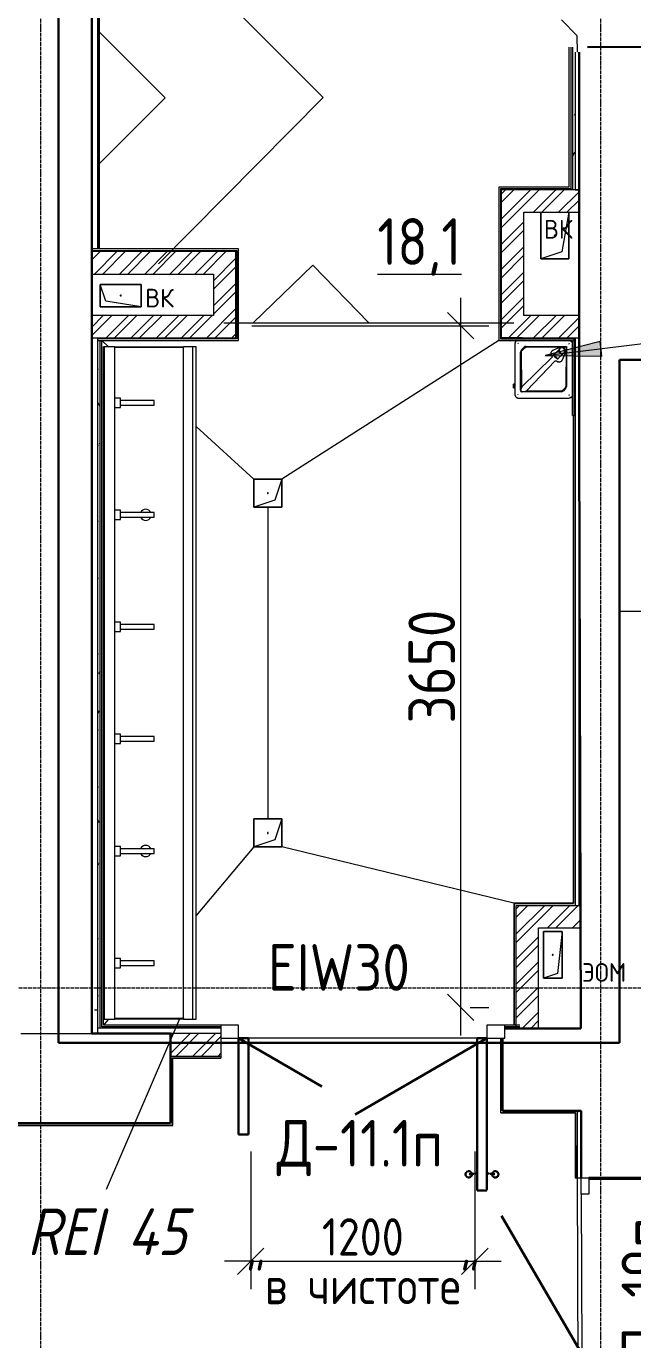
# Model space of a CAD drawing. Header units: millimetres. Extents: x 504091 to 2165846, y 135022 to 442887.
# Drawn here: x 1445923 to 1449171, y 315882 to 322914 of the extents above; entities that cross this region are included whole.
import ezdxf

# ---------------------------------------------------------------- set-up
doc = ezdxf.new("R2010")
doc.units = ezdxf.units.MM
for name, pattern in [('ADSK_Линия сетки', [25, 20, -2.5, 0, -2.5]), ('ADSK_Штриховая_ш3 п1_5', [4.5, 3, -1.5]), ('осеваяX2', [4, 2.5, -0.5, 0.5, -0.5])]:
    doc.linetypes.add(name, pattern=pattern)
doc.layers.get('Defpoints').update_dxf_attribs({"color": 255})
for name, color, linetype, lineweight in [('Аннотация', 7, 'Continuous', 9), ('Двери', 7, 'Continuous', 20), ('Марки дверей', 7, 'Continuous', 20), ('Марки помещений', 7, 'Continuous', 20), ('Обобщенные модели', 7, 'Continuous', 18), ('Оси', 165, 'осеваяX2', 13), ('Перекрытие', 7, 'Continuous', 18), ('размеры', 7, 'Continuous', 9), ('Сантехника', 7, 'Continuous', 18), ('Стены внутренние', 7, 'Continuous', 18), ('Стены несущие', 7, 'Continuous', 30), ('Стены отделка', 7, 'Continuous', 30), ('Стены штриховка', 7, 'Continuous', 18)]:
    doc.layers.add(name, color=color, linetype=linetype, lineweight=lineweight)
doc.layers.add('Линии', color=7, linetype='Continuous', lineweight=9, true_color=0x00a600)
doc.styles.add('GOST Common_1', font='GOST_Common.ttf', dxfattribs={"width": 0.9, "height": 250})
doc.styles.add('GOST Common_2', font='GOST_Common.ttf', dxfattribs={"width": 0.9, "height": 200})
doc.styles.add('GOST Common_4', font='GOST_Common.ttf', dxfattribs={"width": 0.9, "height": 200})
doc.styles.add('GOST Common_5', font='GOST_Common.ttf', dxfattribs={"height": 250})
doc.dimstyles.new('ADSK_Основной_2_5_мм', dxfattribs={"dimscale": 304.8, "dimtxt": 251.428749, "dimasz": 0.463911, "dimexe": 0.492126, "dimexo": 0.492126, "dimgap": 0.098425, "dimtad": 1, "dimdec": 3, "dimrnd": 0.001, "dimdsep": 46, "dimtxsty": 'GOST Common_1', "dimblk1": 'OBLIQUE', "dimblk2": 'OBLIQUE', "dimsah": 1, "dimcen": 0.09, "dimdle": 0.492126, "dimazin": 2, "dimtfac": 1, "dimtdec": 4, "dimtix": 1, "dimtmove": 0, "dimatfit": 3, "dimfxl": 0, "dimtvp": 1, "dimtolj": 1, "dimtzin": 0, "dimlwd": 20, "dimlwe": 20, "dimarcsym": 0})
doc.dimstyles.new('ADSK_Основной_2_мм', dxfattribs={"dimscale": 304.8, "dimtxt": 201.142999, "dimasz": 0.463911, "dimexe": 0.492126, "dimexo": 0.492126, "dimgap": 0.098425, "dimtad": 1, "dimrnd": 0.01, "dimdsep": 46, "dimtxsty": 'GOST Common_4', "dimblk1": 'OBLIQUE', "dimblk2": 'OBLIQUE', "dimsah": 1, "dimcen": 0.09, "dimdle": 0.492126, "dimazin": 2, "dimtfac": 1, "dimtdec": 4, "dimtix": 1, "dimtmove": 0, "dimatfit": 3, "dimfxl": 0, "dimtvp": 1, "dimtolj": 1, "dimtzin": 0, "dimlwd": 20, "dimlwe": 20, "dimarcsym": 0})
pattern_1 = [(45, (1368096.43, 304821.34), (-67.35192, 67.35192), []), (45, (1368141.33, 304821.34), (-67.35192, 67.35192), [])]
pattern_2 = [(0, (1400150.29, 304821.34), (406.4, 101.6), [33.528, -271.272, 33.528, -271.272, -1625.6]), (0, (1400150.29, 304821.34), (406.4, 101.6), [-609.6, 33.528, -576.072, 33.528, -271.272, -711.2]), (0, (1400150.29, 304821.34), (406.4, 101.6), [-1524, 33.528, -169.672, 33.528, -474.472]), (120, (1400302.69, 304872.14), (-291.18818, 301.15272), [33.528, -271.272, 33.528, -271.272, -1625.6]), (120, (1400302.69, 304872.14), (-291.18818, 301.15272), [-609.6, 33.528, -576.072, 33.528, -271.272, -711.2]), (120, (1400302.69, 304872.14), (-291.18818, 301.15272), [-1524, 33.528, -169.672, 33.528, -474.472]), (240, (1400353.49, 305075.34), (-115.21182, -402.75272), [33.528, -271.272, 33.528, -271.272, -1625.6]), (240, (1400353.49, 305075.34), (-115.21182, -402.75272), [-609.6, 33.528, -576.072, 33.528, -271.272, -711.2]), (240, (1400353.49, 305075.34), (-115.21182, -402.75272), [-1524, 33.528, -169.672, 33.528, -474.472])]

# ---------------------------------------------------------------- blocks, each defined once
blk = doc.blocks.new('АС_Дверь_Однопольная_Алюминиевая - 1030х2200 алюм ост с мат_плёнкой Д19п-6540856-План 1-го этажа')
at = {"layer": 'Двери'}
for p, q in [((-390, -180), (-303, -180)), ((-390, -220), (-390, -180)), ((-303, -180), (-303, -220)), ((553, -180), (640, -180)), ((553, -220), (553, -180)), ((640, -180), (640, -220)), ((-303, -220), (-390, -220)), ((640, -220), (553, -220))]:
    blk.add_line(p, q, dxfattribs=at)
at = {"layer": 'Двери', "lineweight": 30}
blk.add_line((553, -220), (-188.3, -648), dxfattribs=at)
blk = doc.blocks.new('GM_Отверстие прямоугольное _в плите_ - Отверстие-1433290-План 1-го этажа')
at = {"layer": 'Обобщенные модели'}
for p, q in [((-60, -110), (-60, 110)), ((-60, 110), (60, 110)), ((60, 110), (-60, 110)), ((-60, 110), (-60, -110)), ((-60, -110), (-30, 80)), ((-30, 80), (60, 110)), ((60, 110), (60, -110)), ((60, -110), (60, 110)), ((60, -110), (-60, -110)), ((-60, -110), (60, -110))]:
    blk.add_line(p, q, dxfattribs=at)
for start, end in [(360, 180), (180, 360), (60, 165), (300, 360), (195, 270)]:
    blk.add_arc((0, 0), 2.5, start, end, dxfattribs=at)
blk = doc.blocks.new('grent_umyvalnik_6-sekcionnyy_podvesnoy_i_na_stoyke - На стойке-6550191-План 1-го этажа')
at = {"layer": 'Сантехника'}
for p, q in [((-1800, 0), (1800, 0)), ((1800, -5), (1800, 0)), ((-1800, 0), (-1800, -5)), ((-1800, -5), (1800, -5)), ((-1800, -5), (-1800, -59.7)), ((-1800, -59.7), (-1800, -61)), ((-1800, -61), (-1795, -61)), ((-1800, -71.9), (-1800, -61)), ((-1795, -61), (-1800, -61)), ((-1795, -61), (1795, -61)), ((-1795, -61), (-1795, -62.4)), ((-1795, -61), (-1795, -71.9)), ((-1525, -61), (-1525, -91)), ((-1475, -91), (-1475, -61)), ((-925, -61), (-925, -91)), ((-875, -91), (-875, -61)), ((-325, -61), (-325, -91)), ((-275, -91), (-275, -61)), ((275, -61), (275, -91)), ((325, -91), (325, -61)), ((875, -61), (875, -91)), ((925, -91), (925, -61)), ((1475, -61), (1475, -91)), ((1525, -91), (1525, -61)), ((1795, -61), (1800, -61)), ((1800, -61), (1795, -61)), ((1795, -62.4), (1795, -61)), ((1795, -71.9), (1795, -61)), ((1800, -59.7), (1800, -5)), ((1800, -61), (1800, -59.7)), ((1800, -61), (1800, -71.9)), ((-1800, -429), (-1800, -71.9)), ((-1800, -71.9), (-1795, -71.9)), ((-1795, -71.9), (-1795, -429)), ((-1525, -91), (-1475, -91)), ((-1512.5, -91), (-1512.5, -271)), ((-1487.5, -271), (-1487.5, -91)), ((-925, -91), (-875, -91)), ((-912.5, -91), (-912.5, -271)), ((-887.5, -271), (-887.5, -91)), ((-325, -91), (-275, -91)), ((-312.5, -91), (-312.5, -271)), ((-287.5, -271), (-287.5, -91)), ((275, -91), (325, -91)), ((287.5, -91), (287.5, -271)), ((312.5, -271), (312.5, -91)), ((875, -91), (925, -91)), ((887.5, -91), (887.5, -271)), ((912.5, -271), (912.5, -91)), ((1475, -91), (1525, -91)), ((1487.5, -91), (1487.5, -271)), ((1512.5, -271), (1512.5, -91)), ((1795, -429), (1795, -71.9)), ((1795, -71.9), (1800, -71.9)), ((1800, -71.9), (1800, -429)), ((-1512.5, -271), (-1487.5, -271)), ((-912.5, -271), (-887.5, -271)), ((-312.5, -271), (-287.5, -271)), ((287.5, -271), (312.5, -271)), ((887.5, -271), (912.5, -271)), ((1487.5, -271), (1512.5, -271)), ((-1800, -429), (-1800, -479)), ((-1795, -429), (-1800, -429)), ((-1800, -479), (1800, -479)), ((-1800, -479), (-1800, -496)), ((-1795, -429), (1795, -429)), ((1800, -429), (1795, -429)), ((1800, -479), (1800, -429)), ((1800, -496), (1800, -479)), ((-1800, -496), (1800, -496))]:
    blk.add_line(p, q, dxfattribs=at)
for centre, start, end in [((-900, -226), 114.81717, 180), ((-900, -226), 0, 65.18283), ((900, -226), 114.81717, 180), ((900, -226), 0, 65.18283), ((-900, -226), 180, 245.18283), ((-900, -226), 294.81717, 360), ((900, -226), 180, 245.18283), ((900, -226), 294.81717, 360)]:
    blk.add_arc(centre, 30, start, end, dxfattribs=at)
blk = doc.blocks.new('GM_Отверстие прямоугольное _в плите_ - Отверстие-V49-План 1-го этажа')
at = {"layer": 'Обобщенные модели'}
for p, q in [((-75, -125), (-75, 125)), ((-75, 125), (75, 125)), ((75, 125), (-75, 125)), ((-75, 125), (-75, -125)), ((-75, -125), (-37.5, 87.5)), ((-37.5, 87.5), (75, 125)), ((75, 125), (75, -125)), ((75, -125), (75, 125))]:
    blk.add_line(p, q, dxfattribs=at)
for start, end in [(360, 180), (180, 360), (60, 165), (300, 360), (195, 270)]:
    blk.add_arc((0, 0), 2.5, start, end, dxfattribs=at)
blk = doc.blocks.new('GM_Отверстие прямоугольное _в плите_ - Отверстие-3906246-План 1-го этажа')
at = {"layer": 'Обобщенные модели'}
for p, q in [((-50, -125), (-50, 125)), ((-50, 125), (50, 125)), ((50, 125), (-50, 125)), ((-50, 125), (-50, -125)), ((-50, -125), (-25, 100)), ((-25, 100), (50, 125)), ((50, 125), (50, -125)), ((50, -125), (50, 125)), ((50, -125), (-50, -125)), ((-50, -125), (50, -125))]:
    blk.add_line(p, q, dxfattribs=at)
for start, end in [(360, 180), (180, 360), (60, 165), (300, 360), (195, 270)]:
    blk.add_arc((0, 0), 2.5, start, end, dxfattribs=at)
blk = doc.blocks.new('GM_Отверстие прямоугольное _в плите_ - Отверстие-1400855-План 1-го этажа')
at = {"layer": 'Обобщенные модели'}
for p, q in [((-75, -75), (-75, 75)), ((-75, 75), (75, 75)), ((75, 75), (-75, 75)), ((-75, 75), (-75, -75)), ((-37.5, 37.5), (75, 75)), ((75, 75), (75, -75)), ((75, -75), (75, 75)), ((-75, -75), (-37.5, 37.5)), ((75, -75), (-75, -75)), ((-75, -75), (75, -75))]:
    blk.add_line(p, q, dxfattribs=at)
for start, end in [(360, 180), (180, 360), (60, 165), (300, 360), (195, 270)]:
    blk.add_arc((0, 0), 2.5, start, end, dxfattribs=at)
blk = doc.blocks.new('Дверь-Alumark_двупольная с глухим окном_S70 - 1520х2200 _алюм_ост_ Д14п EI30-6427259-План 1-го этажа')
at = {"layer": 'Двери', "lineweight": 30}
for p, q in [((-540, 75), (165.8, 482.5)), ((790, 75), (344, 332.5))]:
    blk.add_line(p, q, dxfattribs=at)
at = {"layer": 'Двери'}
for p, q in [((-635, 75), (-635, 5)), ((-540, 75), (-635, 75)), ((-540, 5), (-540, 75)), ((790, 75), (790, 5)), ((885, 75), (790, 75)), ((885, 5), (885, 75)), ((-635, 5), (-540, 5)), ((790, 5), (885, 5))]:
    blk.add_line(p, q, dxfattribs=at)
blk = doc.blocks.new('Reece_Tap_Wolfen_Drinking-Fountain - 10 L_Stainless Steel-7189108-План 1-го этажа')
at = {"layer": 'Сантехника'}
for p, q in [((48393.7, 16471.2), (48393.7, 16203.2)), ((48412, 16474.4), (48412, 16476.1)), ((48412.1, 16476.9), (48413.3, 16476.9)), ((48454.7, 16458.8), (48670.1, 16458.8)), ((48454.8, 16454.7), (48668.3, 16456.9)), ((48668.3, 16456.9), (48666.4, 16243.4)), ((48668.3, 16456.9), (48670.1, 16458.8)), ((48670.1, 16458.8), (48670.1, 16243.4)), ((48685.9, 16473.9), (48685.9, 16471.8)), ((48700.3, 16487.2), (48688.4, 16487.2)), ((48694.1, 16487.2), (48700.3, 16487.2)), ((48424.5, 16223.8), (48424.5, 16428.6)), ((48428.6, 16438.5), (48444.8, 16454.7)), ((48431, 16242.7), (48429.3, 16428.6)), ((48592.2, 16399.1), (48431, 16242.7)), ((48432, 16435.3), (48448, 16451.7)), ((48631.9, 16452.8), (48598.5, 16437.8)), ((48604.8, 16416.5), (48601.9, 16413.6)), ((48602, 16413.7), (48605.1, 16416.3)), ((48614.4, 16425.1), (48622.5, 16433.1)), ((48623.9, 16391.6), (48626.9, 16394.6)), ((48624, 16434.6), (48633, 16443.5)), ((48626.7, 16394.8), (48624, 16391.7)), ((48629.4, 16431.1), (48632.9, 16446.9)), ((48641.7, 16418.8), (48629.7, 16430.2)), ((48634, 16448.1), (48630.5, 16432.3)), ((48630.8, 16431.4), (48642.8, 16419.9)), ((48634.2, 16448.5), (48633.1, 16447.4)), ((48633.2, 16401.5), (48638.7, 16406.9)), ((48650.2, 16453), (48634.6, 16448.8)), ((48634.8, 16402.8), (48642.7, 16410.1)), ((48638.5, 16406.5), (48635, 16403)), ((48643.7, 16411.9), (48635.6, 16403.9)), ((48658.2, 16422.7), (48642.6, 16418.5)), ((48650, 16417.4), (48642.9, 16410.4)), ((48649.1, 16416.8), (48643.5, 16411.2)), ((48643.5, 16411.2), (48649.1, 16416.8)), ((48643.7, 16419.7), (48659.3, 16423.9)), ((48653.3, 16421.4), (48645.2, 16413.4)), ((48649.1, 16387.1), (48664.1, 16420.5)), ((48650.2, 16417.7), (48658.2, 16426.3)), ((48663.1, 16441.3), (48651.1, 16452.7)), ((48658.6, 16423), (48659.7, 16424.1)), ((48659.9, 16424.6), (48663.4, 16440.4)), ((48456, 16221.7), (48610.3, 16381)), ((48626.8, 16378), (48626.8, 16380)), ((48412, 16201.2), (48412, 16202.8)), ((48414.7, 16182.2), (48682.7, 16182.2)), ((48425.7, 16224.9), (48424.3, 16223.5)), ((48424.5, 16223.7), (48425.7, 16224.9)), ((48425.7, 16227.4), (48425.7, 16223.8)), ((48431, 16242.7), (48426.1, 16230.5)), ((48642.2, 16215.5), (48432.7, 16215.5)), ((48432.8, 16216.7), (48440.7, 16216.7)), ((48443.8, 16217.1), (48456, 16221.7)), ((48642.4, 16219.8), (48456, 16221.7)), ((48663.4, 16236.2), (48649.4, 16222.6)), ((48666, 16233.5), (48652.1, 16219.6)), ((48682.7, 16182.2), (48682.9, 16182.2)), ((48682.9, 16200.2), (48684.8, 16200.2)), ((48683.6, 16197.4), (48684.8, 16197.4)), ((48685.9, 16198.8), (48685.9, 16197.4)), ((48688.4, 16187.2), (48700.3, 16187.2)), ((48692.2, 16187.2), (48694.1, 16187.2)), ((48694.4, 16187.2), (48700.3, 16187.2))]:
    blk.add_line(p, q, dxfattribs=at)
at = {"layer": 'Сантехника', "lineweight": 9}
for p, q in [((48386.8, 16255.8), (48386.2, 16256.4)), ((48387.4, 16256.4), (48386.8, 16255.8)), ((48388, 16255.8), (48387.4, 16256.4)), ((48388.6, 16256.4), (48388, 16255.8)), ((48389.2, 16255.8), (48388.6, 16256.4)), ((48389.8, 16256.4), (48389.2, 16255.8)), ((48390.4, 16255.8), (48389.8, 16256.4)), ((48391, 16256.4), (48390.4, 16255.8)), ((48391.6, 16255.8), (48391, 16256.4)), ((48392.2, 16256.4), (48391.6, 16255.8)), ((48392.8, 16255.8), (48392.2, 16256.4)), ((48393.4, 16256.4), (48392.8, 16255.8)), ((48394, 16255.8), (48393.4, 16256.4)), ((48386.2, 16236.9), (48386.8, 16237.5)), ((48386.8, 16237.5), (48387.4, 16236.9)), ((48387.4, 16236.9), (48388, 16237.5)), ((48388, 16237.5), (48388.6, 16236.9)), ((48388.6, 16236.9), (48389.2, 16237.5)), ((48389.2, 16237.5), (48389.8, 16236.9)), ((48389.8, 16236.9), (48390.4, 16237.5)), ((48390.4, 16237.5), (48391, 16236.9)), ((48391, 16236.9), (48391.6, 16237.5)), ((48391.6, 16237.5), (48392.2, 16236.9)), ((48392.2, 16236.9), (48392.8, 16237.5)), ((48392.8, 16237.5), (48393.4, 16236.9)), ((48393.4, 16236.9), (48394, 16237.5))]:
    blk.add_line(p, q, dxfattribs=at)
at = {"layer": 'Сантехника', "flags": 128}
for points in [[(48405, 16489.8), (48404.3, 16489.4), (48403.6, 16489), (48402.9, 16488.5), (48402.2, 16488), (48401.5, 16487.5), (48400.9, 16487), (48400.2, 16486.4), (48399.6, 16485.8), (48399.1, 16485.2), (48398.5, 16484.6), (48398, 16483.9), (48397.5, 16483.2), (48397, 16482.5), (48396.6, 16481.8), (48396.2, 16481.1), (48395.8, 16480.3), (48395.5, 16479.6), (48395.1, 16478.8), (48394.8, 16478), (48394.6, 16477.2), (48394.4, 16476.4), (48394.2, 16475.6), (48394, 16474.7), (48393.9, 16473.9), (48393.8, 16473.1), (48393.7, 16472.2), (48393.7, 16471.4), (48393.7, 16471.2)], [(48601.8, 16411.1), (48601.6, 16411.7), (48601.5, 16412.3), (48601.5, 16412.8), (48601.7, 16413.3), (48602, 16413.7)], [(48621.4, 16391.5), (48615.5, 16395.2), (48610.1, 16399.8), (48605.5, 16405.2), (48601.8, 16411.1)], [(48624, 16391.7), (48623.6, 16391.4), (48623.2, 16391.2), (48622.6, 16391.2), (48622, 16391.3), (48621.4, 16391.5)], [(48393.7, 16203.2), (48393.7, 16202.3), (48393.8, 16201.5), (48393.9, 16200.7), (48394, 16199.8), (48394.1, 16199), (48394.3, 16198.2), (48394.5, 16197.4), (48394.8, 16196.6), (48395.1, 16195.8), (48395.4, 16195), (48395.7, 16194.2), (48396.1, 16193.5), (48396.5, 16192.7), (48396.9, 16192), (48397.4, 16191.3), (48397.9, 16190.6), (48398.4, 16190), (48398.9, 16189.3), (48399.5, 16188.7), (48400.1, 16188.1), (48400.7, 16187.5), (48401.3, 16187), (48402, 16186.5), (48402.7, 16186), (48403.4, 16185.5), (48404.1, 16185.1), (48404.8, 16184.7), (48405.6, 16184.3), (48406.3, 16183.9), (48407.1, 16183.6), (48407.9, 16183.3), (48408.7, 16183.1), (48409.5, 16182.8), (48410.3, 16182.6), (48411.1, 16182.5), (48412, 16182.4), (48412.8, 16182.3), (48413.6, 16182.2), (48414.5, 16182.2), (48414.7, 16182.2)], [(48426.1, 16230.5), (48426, 16230.2), (48425.9, 16229.7), (48425.8, 16229.2), (48425.8, 16228.6), (48425.7, 16228), (48425.7, 16227.4)], [(48434.8, 16182.5), (48434.8, 16182.4), (48434.8, 16182.4), (48434.8, 16182.3), (48434.8, 16182.3), (48434.8, 16182.3), (48434.8, 16182.3), (48434.8, 16182.3), (48434.8, 16182.3), (48434.8, 16182.3), (48434.8, 16182.3), (48434.8, 16182.2), (48434.8, 16182.2), (48434.8, 16182.2), (48434.8, 16182.2), (48434.8, 16182.2), (48434.8, 16182.2), (48434.8, 16182.2), (48434.8, 16182.2), (48434.8, 16182.2), (48434.8, 16182.2), (48434.8, 16182.2), (48434.8, 16182.2), (48434.8, 16182.2), (48434.8, 16182.2), (48434.8, 16182.2), (48434.8, 16182.2)], [(48440.7, 16216.7), (48441.3, 16216.8), (48441.9, 16216.8), (48442.5, 16216.9), (48443, 16216.9), (48443.4, 16217), (48443.8, 16217.1)], [(48662.7, 16182.5), (48662.7, 16182.4), (48662.8, 16182.4), (48662.8, 16182.3), (48662.8, 16182.3), (48662.8, 16182.3), (48662.8, 16182.3), (48662.8, 16182.3), (48662.8, 16182.3), (48662.8, 16182.3), (48662.8, 16182.3), (48662.8, 16182.2), (48662.8, 16182.2), (48662.8, 16182.2), (48662.8, 16182.2), (48662.8, 16182.2), (48662.8, 16182.2), (48662.8, 16182.2), (48662.8, 16182.2), (48662.8, 16182.2), (48662.8, 16182.2), (48662.8, 16182.2), (48662.8, 16182.2), (48662.8, 16182.2), (48662.8, 16182.2), (48662.8, 16182.2), (48662.8, 16182.2)]]:
    blk.add_lwpolyline(points, dxfattribs=at)
at = {"layer": 'Сантехника'}
for centre, major_axis, ratio, start_param, end_param in [((48415, 16471.2), (0, 21), 0.999921, 0.894453, 1.570796), ((48415, 16471.2), (0, 21), 0.999921, 0.465261, 0.754767), ((48454.7, 16444.8), (0, 14), 0.999921, 0, 0.785398), ((48682.8, 16471.2), (0, 1), 0.999921, 4.974188, 5.497787), ((48682.9, 16471.2), (0, 1), 0.999921, 4.712389, 5.497787), ((48682.9, 16471.2), (0, 21), 0.999921, 5.594616, 5.817924), ((48682.9, 16471.2), (0, 21), 0.999921, 4.886753, 5.57487), ((48688.4, 16474.2), (0, 13), 0.999921, 5.343263, 5.45887), ((48700.3, 16474.2), (0, 13), 0.999921, 6.073007, 6.283185), ((48438.5, 16428.6), (0, 14), 0.999921, 0.785398, 1.570796), ((48607, 16414.4), (-2.14, 2.1), 0.67568, 6.213661, 7.396522), ((48628.5, 16418), (-22.9, 22.5), 0.67568, 1.113337, 2.004151), ((48383.5, 16656), (-232.8, 229), 0.67568, 3.072068, 3.129541), ((48625.1, 16435.7), (3.54, 3.54), 0.008884, 3.883516, 4.407115), ((48624.7, 16396.7), (-2.14, 2.1), 0.67568, 2.004151, 3.187013), ((48866.5, 16173), (-232.8, 229), 0.67568, 6.271133, 6.328605), ((48630.3, 16430.9), (-0.727, 0.687), 0.953727, 0.519126, 1.566324), ((48631.4, 16432), (-0.727, 0.687), 0.953727, 0.519126, 1.566324), ((48646.9, 16436.3), (-11.2, 10.6), 0.953727, 5.526599, 7.824429), ((48634.9, 16447.8), (-0.727, 0.687), 0.953727, 5.755114, 6.802312), ((48646.9, 16436.3), (-11.2, 10.6), 0.953727, 1.541244, 4.682836), ((48637.5, 16405.6), (2.2, 2.2), 0.008884, 5.157606, 6.283185), ((48635.8, 16417.4), (0, 10), 0.999921, 3.665191, 3.926991), ((48642.3, 16419.5), (-0.727, 0.687), 0.953727, 1.566324, 2.613521), ((48643.4, 16420.6), (-0.727, 0.687), 0.953727, 1.566324, 2.613521), ((48646.3, 16414), (3.54, 3.54), 0.008884, 2.365079, 3.141593), ((48646.3, 16414), (3.54, 3.54), 0.008884, 3.150478, 3.674076), ((48646.3, 16414), (2.83, 2.83), 0.008884, 2.584601, 3.087061), ((48646.3, 16414.5), (3.54, 3.54), 0.008884, 3.883516, 4.407115), ((48646.3, 16414), (2.83, 2.83), 0.008884, 2.082141, 2.333371), ((48646.3, 16414), (3.54, 3.54), 0.008884, 0.008885, 1.841481), ((48646.3, 16414), (2.83, 2.83), 0.008884, 0.072302, 1.830911), ((48646.9, 16436.3), (-11.2, 10.6), 0.953727, 4.682836, 5.468234), ((48646.3, 16414), (3.54, 3.54), 0.008884, 5.768471, 6.283185), ((48642.9, 16424.5), (0, 10), 0.999921, 3.926991, 4.18879), ((48650.5, 16452.1), (-0.727, 0.687), 0.953727, 4.707917, 5.755114), ((48659, 16424.8), (-0.71, 0.671), 0.953727, 2.613521, 3.660719), ((48662.5, 16440.6), (-0.727, 0.687), 0.953727, 3.660719, 4.707917), ((48415, 16203.2), (0, 21), 0.999921, 1.570796, 1.643311), ((48415, 16203.2), (0, 21), 0.999921, 1.814033, 1.977197), ((48415, 16203.2), (0, 21), 0.999921, 2.013466, 2.303803), ((48409.5, 16200.2), (0, 13), 0.999921, 2.094395, 2.291942), ((48415, 16203.2), (0, 21), 0.999921, 2.443548, 3.128732), ((48432.7, 16223.8), (0, 8.25), 0.999921, 1.570796, 3.141593), ((48432.8, 16223.8), (0, 7.05), 0.999921, 1.570796, 3.141593), ((48642.2, 16229.5), (0, 14), 0.999921, 3.141593, 3.926991), ((48656.1, 16243.4), (0, 14), 0.999921, 3.926991, 4.712389), ((48682.9, 16203.2), (0, 21), 0.999921, 3.141593, 3.275266), ((48682.8, 16203.2), (0, 1), 0.999921, 4.18879, 4.45059), ((48682.9, 16203.2), (0, 21), 0.999921, 3.338101, 3.508117), ((48682.9, 16203.2), (0, 21), 0.999921, 3.523514, 3.983541), ((48682.9, 16203.2), (0, 21), 0.999921, 4.050377, 4.538025), ((48700.3, 16200.2), (0, 13), 0.999921, 3.141593, 3.351771)]:
    blk.add_ellipse(centre, major_axis=major_axis, ratio=ratio, start_param=start_param, end_param=end_param, dxfattribs=at)
at = {"layer": 'Сантехника', "lineweight": 9}
for centre, major_axis, start_param, end_param in [((48386.2, 16246.7), (0, 9.73), 5.519478, 7.853982), ((48386.2, 16246.7), (0, 7.5), 4.712389, 7.853982), ((48386.2, 16246.7), (0, 7.5), 1.570796, 4.712389), ((48386.2, 16246.7), (0, 9.73), 1.570796, 3.9053), ((48386.8, 16246.7), (0, 9.13), 5.572378, 7.853982), ((48386.8, 16246.7), (0, 9.13), 1.570796, 3.8524), ((48387.4, 16246.7), (0, 9.73), 5.519478, 7.853982), ((48387.4, 16246.7), (0, 9.73), 1.570796, 3.9053), ((48388, 16246.7), (0, 9.13), 5.572378, 7.853982), ((48388, 16246.7), (0, 9.13), 1.570796, 3.8524), ((48388.6, 16246.7), (0, 9.73), 5.519478, 7.853982), ((48388.6, 16246.7), (0, 9.73), 1.570796, 3.9053), ((48389.2, 16246.7), (0, 9.13), 5.572378, 7.853982), ((48389.2, 16246.7), (0, 9.13), 1.570796, 3.8524), ((48389.8, 16246.7), (0, 9.73), 5.519478, 7.853982), ((48389.8, 16246.7), (0, 9.73), 1.570796, 3.9053), ((48390.4, 16246.7), (0, 9.13), 5.572378, 7.853982), ((48390.4, 16246.7), (0, 9.13), 1.570796, 3.8524), ((48391, 16246.7), (0, 9.73), 5.519478, 7.853982), ((48391, 16246.7), (0, 9.73), 1.570796, 3.9053), ((48391.6, 16246.7), (0, 9.13), 5.572378, 7.853982), ((48391.6, 16246.7), (0, 9.13), 1.570796, 3.8524), ((48392.2, 16246.7), (0, 9.73), 5.519478, 7.853982), ((48392.2, 16246.7), (0, 9.73), 1.570796, 3.9053), ((48392.8, 16246.7), (0, 9.13), 5.572378, 7.853982), ((48392.8, 16246.7), (0, 9.13), 1.570796, 3.8524), ((48393.4, 16246.7), (0, 9.73), 5.519478, 7.853982), ((48393.4, 16246.7), (0, 9.73), 1.570796, 3.9053)]:
    blk.add_ellipse(centre, major_axis=major_axis, ratio=0.012565, start_param=start_param, end_param=end_param, dxfattribs=at)
at = {"layer": 'Сантехника'}
for points in [[(48429.3, 16428.6), (48429.3, 16429.4), (48429.5, 16431), (48430.4, 16433.4), (48431.4, 16434.7), (48432, 16435.3)], [(48448, 16451.7), (48448.6, 16452.3), (48449.9, 16453.4), (48452.3, 16454.4), (48454, 16454.6), (48454.8, 16454.7)], [(48598.5, 16437.8), (48597, 16437.1), (48594.3, 16435.5), (48590.9, 16432.1), (48588.3, 16428), (48586.9, 16423.4), (48586.5, 16418.6), (48587.4, 16413.9), (48589.3, 16409.4), (48591.2, 16406.9), (48592.3, 16405.8)], [(48617, 16381.1), (48618.2, 16380), (48620.7, 16378), (48625.1, 16376.1), (48629.9, 16375.2), (48634.7, 16375.5), (48639.3, 16377), (48643.4, 16379.5), (48646.8, 16382.9), (48648.4, 16385.6), (48649.1, 16387.1)], [(48654.4, 16451.4), (48652.8, 16452.4), (48649.2, 16454), (48643.3, 16455.1), (48637.4, 16454.7), (48633.7, 16453.6), (48631.9, 16452.8)], [(48635, 16403), (48635, 16403), (48634.9, 16402.9), (48634.8, 16402.8)], [(48649.4, 16222.6), (48648.7, 16222), (48647.4, 16221), (48645, 16220), (48643.3, 16219.8), (48642.4, 16219.8)], [(48666.4, 16243.4), (48666.4, 16242.5), (48666.2, 16240.7), (48665.1, 16238.2), (48664, 16236.9), (48663.4, 16236.2)]]:
    blk.add_open_spline(points, degree=3, dxfattribs=at)
for points, knots in [([(48592.3, 16405.8), (48592.9, 16405.2), (48593.5, 16404.1), (48593.7, 16402.4), (48593.5, 16400.8), (48592.8, 16399.7), (48592.2, 16399.1)], [-1, -1, -1, -1, -0.666667, -0.5, -0.333333, 0, 0, 0, 0]), ([(48664.1, 16420.5), (48664.9, 16422.3), (48666, 16426.1), (48666.5, 16434), (48663.6, 16443.4), (48658.1, 16449.1), (48654.9, 16451.1)], [-1, -1, -1, -1, -0.9, -0.8, -0.6, -0.4095831, -0.4095831, -0.4095831, -0.4095831]), ([(48610.3, 16381), (48610.9, 16381.7), (48612, 16382.3), (48613.6, 16382.5), (48615.3, 16382.3), (48616.4, 16381.7), (48617, 16381.1)], [-1, -1, -1, -1, -0.666667, -0.5, -0.333333, 0, 0, 0, 0])]:
    blk.add_open_spline(points, degree=3, knots=knots, dxfattribs=at)
blk = doc.blocks.new('_Oblique')
at = {"color": 0, "linetype": 'ByBlock', "lineweight": -2}
blk.add_line((-0.5, -0.5), (0.5, 0.5), dxfattribs=at)
blk = doc.blocks.new('*D2724')
at = {"layer": 'Defpoints', "color": 0, "lineweight": 20, "transparency": 16777216}
for p in [(1447125.3, 317039.8), (1448325.3, 317039.8), (1448325.3, 316302.3)]:
    blk.add_point(p, dxfattribs=at)
at = {"layer": 'размеры', "color": 0, "transparency": 16777216}
for p, q in [((1447125.3, 316889.8), (1447125.3, 316152.3)), ((1448325.3, 316889.8), (1448325.3, 316152.3)), ((1447125.3, 316302.3), (1446983.9, 316302.3)), ((1447125.3, 316302.3), (1448325.3, 316302.3)), ((1448325.3, 316302.3), (1448466.7, 316302.3))]:
    blk.add_line(p, q, dxfattribs=at)
at = {"layer": 'размеры', "color": 0, "transparency": 16777216, "xscale": 141.4, "yscale": 141.4, "zscale": 141.4}
blk.add_blockref('_Oblique', (1447125.3, 316302.3), dxfattribs=at)
at = {"layer": 'размеры', "color": 0, "transparency": 16777216, "xscale": 141.4, "yscale": 141.4, "zscale": 141.4, "rotation": 180}
blk.add_blockref('_Oblique', (1448325.3, 316302.3), dxfattribs=at)
at = {"layer": 'размеры', "color": 0, "lineweight": 20, "transparency": 16777216, "char_height": 200, "width": 1595.507, "attachment_point": 5, "style": 'GOST Common_4'}
for s, insert in [('\\A1;1200', (1447725.3, 316432.3)), ('\\A1;"в чистоте"', (1447725.3, 316172.2))]:
    blk.add_mtext(s, dxfattribs=dict(at, insert=insert))
blk = doc.blocks.new('*D2705')
at = {"layer": 'Defpoints', "color": 0, "lineweight": 20, "transparency": 16777216}
for p in [(1446980.3, 321311), (1448249.5, 321311), (1448149.6, 317661)]:
    blk.add_point(p, dxfattribs=at)
at = {"layer": 'размеры', "color": 0, "transparency": 16777216}
for p, q in [((1448249.5, 317511), (1448249.5, 321461)), ((1447130.3, 321311), (1448399.5, 321311)), ((1448299.6, 317661), (1448399.5, 317661))]:
    blk.add_line(p, q, dxfattribs=at)
at = {"layer": 'размеры', "color": 0, "transparency": 16777216, "xscale": 141.4, "yscale": 141.4, "zscale": 141.4}
for p, rotation in [((1448249.5, 321311), 90), ((1448249.5, 317661), 270)]:
    blk.add_blockref('_Oblique', p, dxfattribs=dict(at, rotation=rotation))
at = {"layer": 'размеры', "color": 0, "lineweight": 20, "transparency": 16777216, "insert": (1448094.5, 319486), "char_height": 250, "width": 756.843, "attachment_point": 5, "rotation": 90, "style": 'GOST Common_1'}
blk.add_mtext('\\A1;3650', dxfattribs=at)

msp = doc.modelspace()

# ---------------------------------------------------------------- hatches: boundary and pattern name
at = {"layer": 'Аннотация', "lineweight": 9}
msp.add_hatch(color=256, dxfattribs=at).paths.add_polyline_path([(1448702.6853, 321151.3769), (1449005.2603, 321148.503), (1448995.6942, 321226.9131)])
at = {"layer": 'Стены внутренние', "lineweight": 9}
h = msp.add_hatch(dxfattribs=at)
h.set_pattern_fill('FP_12', color=256, style=0, pattern_type=2)
h.set_pattern_definition(pattern_2)
h.paths.add_polyline_path([(1448848.3623, 321958.2656), (1448863.3623, 321958.2656), (1448863.3623, 322802.6814), (1448848.3623, 322802.6814), (1448848.3623, 321992.591)])
h.paths.add_polyline_path([(1448848.3623, 324002.6814), (1448863.3623, 324003.0531), (1448863.3623, 324375.4946), (1448848.3623, 324375.4946), (1448848.3623, 324003.0531)])
h = msp.add_hatch(dxfattribs=at)
h.set_pattern_fill('FP_12', color=256, style=0, pattern_type=2)
h.set_pattern_definition(pattern_2)
h.paths.add_polyline_path([(1446318.4827, 317661.0156), (1446318.4827, 321311.2656), (1446303.4827, 321311.2656), (1446303.4827, 317661.0156)])
at = {"layer": 'Стены штриховка'}
h = msp.add_hatch(dxfattribs=at)
h.set_pattern_fill('ANSI32', color=256, scale=10)
h.set_pattern_definition(pattern_1)
h.paths.add_polyline_path([(1448883.3623, 322038.2656), (1448863.3623, 322038.2656), (1448468.3623, 322038.2656), (1448468.3623, 321817.1324), (1448569.4956, 321918.2656), (1448883.3623, 321918.2656)])
h.paths.add_polyline_path([(1448588.3623, 321918.2656), (1448569.4956, 321918.2656), (1448468.3623, 321817.1324), (1448468.3623, 321246.0156), (1448579.3623, 321246.0156), (1448883.3623, 321246.0156), (1448883.3623, 321366.0156), (1448588.3623, 321366.0156)])
h = msp.add_hatch(dxfattribs=at)
h.set_pattern_fill('ANSI32', color=256, scale=10)
h.set_pattern_definition(pattern_1)
h.paths.add_polyline_path([(1447045.2939, 321707.5156), (1446273.4827, 321707.5156), (1446273.4827, 321587.5156), (1446925.2939, 321587.5156), (1446925.2939, 321366.0156), (1446273.4827, 321366.0156), (1446273.4827, 321246.0156), (1447045.2939, 321246.0156)])
h.paths.add_polyline_path([(1448750.8623, 321793.2656, -1), (1448755.8623, 321793.2656, -1)])
h.paths.add_polyline_path([(1448752.1123, 321795.4307, -0.493145426), (1448755.7771, 321793.9126, -0.668178638), (1448752.1123, 321791.1005, -0.577350269)], flags=17)
h = msp.add_hatch(dxfattribs=at)
h.set_pattern_fill('ANSI32', color=256, scale=10)
h.set_pattern_definition(pattern_1)
h.paths.add_polyline_path([(1448546.8248, 318207.2925), (1448546.8248, 317548.2656), (1448666.8248, 317548.2656), (1448666.8248, 318087.2925), (1448891.2742, 318087.2925), (1448890.9086, 318207.2925)])
h = msp.add_hatch(dxfattribs=at)
h.set_pattern_fill('ANSI32', color=256, scale=10)
h.set_pattern_definition(pattern_1)
h.paths.add_polyline_path([(1446965.2939, 317521.0156), (1446695.2939, 317521.0156), (1446695.2939, 317401.0156), (1446965.2939, 317401.0156)])

# ---------------------------------------------------------------- linework, layer by layer
at = {"layer": 'Аннотация', "lineweight": 9}
for p, q in [((1448702.6853, 321151.3769), (1457367.2342, 322208.4683)), ((1448995.6942, 321226.9131), (1448702.6853, 321151.3769)), ((1449005.2603, 321148.503), (1448995.6942, 321226.9131)), ((1448702.6853, 321151.3769), (1449005.2603, 321148.503))]:
    msp.add_line(p, q, dxfattribs=at)
at = {"layer": 'Аннотация', "color": 1, "lineweight": 9, "true_color": 0xff0000}
for p, q in [((1449106.9767, 319782.6763), (1449516.6396, 319782.6763)), ((1446745.5569, 317603.6964), (1446349.8088, 316685.5113))]:
    msp.add_line(p, q, dxfattribs=at)
at = {"layer": 'Линии', "color": 1, "lineweight": 30, "true_color": 0xff0000}
for p, q in [((1446095.2939, 317472.0006), (1446095.2939, 324975.2688)), ((1449100.4894, 317472.0006), (1449100.4894, 321128.2656)), ((1449100.4894, 321128.2656), (1455200.4894, 321128.2656)), ((1446095.2939, 317472.0006), (1449100.4894, 317472.0006))]:
    msp.add_line(p, q, dxfattribs=at)
at = {"layer": 'Линии', "color": 7}
msp.add_line((1447216.7081, 320340.0755), (1447216.7081, 318670.0755), dxfattribs=at)
at = {"layer": 'Линии', "color": 7, "linetype": 'ADSK_Штриховая_ш3 п1_5', "lineweight": 30}
for p, q in [((1448337.2939, 316680.2898), (1448337.2939, 317496.0156)), ((1448337.2939, 317496.0156), (1448390.2939, 317496.0156)), ((1448390.2939, 317496.0156), (1448390.2939, 316681.0156)), ((1448337.2939, 316772.7215), (1448292.5893, 316767.5734)), ((1448389.7924, 316772.7215), (1448434.4969, 316767.5734)), ((1448390.2939, 316681.0156), (1448337.2939, 316680.2898))]:
    msp.add_line(p, q, dxfattribs=at)
msp.add_lwpolyline([(1447113.2939, 316981.0156), (1447113.2939, 317496.0156), (1447060.2939, 317496.0156), (1447060.2939, 316981.0156)], close=True, dxfattribs=at)
for centre in [(1448292.5893, 316767.5734), (1448434.4969, 316767.5734)]:
    msp.add_circle(centre, 17, dxfattribs=at)
at = {"layer": 'Оси', "linetype": 'ADSK_Линия сетки'}
for p, q in [((1445999.8592, 300469.847), (1445999.8592, 349044.3426)), ((1448999.8592, 300469.847), (1448999.8592, 349044.3426)), ((1390035.5654, 317766.3441), (1456265.2939, 317766.3441))]:
    msp.add_line(p, q, dxfattribs=at)
at = {"layer": 'Перекрытие', "color": 7, "true_color": 0xffffff}
for p, q in [((1447513.1201, 322533.2552), (1446670.7819, 323375.5934)), ((1448789.6796, 322948.9067), (1448873.7499, 322862.3639)), ((1446315.4827, 322882.3645), (1446667.2464, 322530.6008)), ((1446667.2464, 322530.6008), (1446315.4827, 322178.8371)), ((1446631.7262, 321642.5156), (1447513.1201, 322533.2552)), ((1447456.8436, 321635.9457), (1447137.7987, 321326.0156)), ((1447757.9193, 321326.0156), (1447456.8436, 321635.9457)), ((1446980.2939, 321326.0156), (1448533.3623, 321326.0156))]:
    msp.add_line(p, q, dxfattribs=at)
at = {"layer": 'Перекрытие'}
for p, q in [((1448874.3054, 322776.3258), (1448873.7499, 322862.3639)), ((1446327.4827, 321231.0156), (1446363.1972, 321198.5156)), ((1448453.3623, 321231.0156), (1447291.7081, 320490.0755)), ((1448853.2939, 321230.2236), (1448849.1879, 321228.0671)), ((1446832.4827, 320771.4687), (1447141.7081, 320490.0755)), ((1447141.7081, 318520.0755), (1446832.4827, 318153.6942)), ((1448534.8248, 318219.2925), (1447291.7081, 318520.0755)), ((1446363.9127, 317598.5156), (1446336.4827, 317566.0156)), ((1448390.2939, 317496.0156), (1447060.2939, 317496.0156)), ((1448465.2939, 317096.2656), (1448465.2939, 317496.0156)), ((1448878.4884, 315718.8597), (1448875.3511, 316748.8549)), ((1449341.8292, 316740.3166), (1448935.3772, 316740.3166)), ((1448895.6159, 316661.9162), (1448898.2232, 315805.9201))]:
    msp.add_line(p, q, dxfattribs=at)
at = {"layer": 'Стены несущие'}
for p, q in [((1446273.4827, 317521.0156), (1446273.4827, 324975.2688)), ((1448883.3623, 320684.7365), (1448883.3623, 322776.3258)), ((1449316.909, 322804.0272), (1448928.3623, 322802.8436)), ((1448883.3623, 320684.7365), (1448892.916, 317548.2656)), ((1446273.4827, 317521.0156), (1446695.2939, 317521.0156)), ((1446695.2939, 317041.0156), (1446695.2939, 317521.0156)), ((1448485.2939, 317548.2656), (1448892.916, 317548.2656)), ((1448473.2939, 317496.0156), (1448473.2939, 317108.2656)), ((1448473.2939, 317108.2656), (1448894.2563, 317108.2656)), ((1448894.2563, 317108.2656), (1448895.3509, 316748.9158)), ((1445495.2939, 317041.0156), (1446695.2939, 317041.0156)), ((1448935.3507, 316749.0376), (1449335.3488, 316750.256))]:
    msp.add_line(p, q, dxfattribs=at)
at = {"layer": 'Стены отделка', "lineweight": 9}
for p, q in [((1446303.4827, 324955.2688), (1446303.4827, 321722.5156)), ((1446315.4827, 321722.5156), (1446315.4827, 324943.2688)), ((1448828.3623, 322802.6814), (1448828.3623, 322053.2656)), ((1448828.3623, 322053.2656), (1448453.3623, 322053.2656)), ((1448453.3623, 322053.2656), (1448453.3623, 321231.0156)), ((1448883.3623, 322038.2656), (1448468.3623, 322038.2656)), ((1448468.3623, 321246.0156), (1448468.3623, 322038.2656)), ((1448588.3623, 321366.0156), (1448588.3623, 321918.2656)), ((1448588.3623, 321918.2656), (1448883.3623, 321918.2656)), ((1446273.4827, 321587.5156), (1446925.2939, 321587.5156)), ((1446925.2939, 321587.5156), (1446925.2939, 321366.0156)), ((1446925.2939, 321366.0156), (1446273.4827, 321366.0156)), ((1448883.3623, 321366.0156), (1448588.3623, 321366.0156)), ((1446303.4827, 321246.0156), (1446303.4827, 317521.0156)), ((1448453.3623, 321231.0156), (1448848.3623, 321231.0156)), ((1448579.3623, 321246.0156), (1448468.3623, 321246.0156)), ((1448848.3623, 320831.0156), (1448848.3623, 321231.0156)), ((1448861.2262, 321246.0156), (1448883.3623, 321246.0156)), ((1448863.3623, 321246.0156), (1448863.3623, 318207.2925)), ((1448848.3623, 320831.0156), (1448863.3623, 320831.0156)), ((1448851.2939, 320831.0156), (1448851.2939, 318219.2925)), ((1448883.3623, 318207.2925), (1448883.3623, 320684.7365)), ((1448851.2939, 318219.2925), (1448534.8248, 318219.2925)), ((1448534.8248, 318219.2925), (1448534.8248, 317566.0156)), ((1448546.8248, 318207.2925), (1448890.9696, 318207.2925)), ((1448546.8248, 317548.2656), (1448546.8248, 318207.2925)), ((1448666.8248, 317548.2656), (1448666.8248, 318087.2925)), ((1448666.8248, 318087.2925), (1448891.2742, 318087.2925)), ((1446303.4827, 317646.0156), (1446288.4827, 317646.0156)), ((1446965.2939, 317566.0156), (1446336.4827, 317566.0156)), ((1446965.2939, 317556.0156), (1446965.2939, 317389.0156)), ((1448566.8248, 317566.0156), (1448485.2939, 317566.0156)), ((1446695.2939, 317401.0156), (1446965.2939, 317401.0156)), ((1446707.2939, 317029.0156), (1446707.2939, 317389.0156)), ((1446707.2939, 317389.0156), (1446965.2939, 317389.0156)), ((1448465.2939, 317096.2656), (1448862.3263, 317096.2656)), ((1448862.3263, 317096.2656), (1448863.3812, 316748.8184)), ((1448894.2898, 317108.3403), (1448874.2899, 317108.2796)), ((1448874.2899, 317108.2796), (1448874.3203, 317098.2656)), ((1448895.381, 316748.9159), (1448894.2898, 317108.3403)), ((1445495.2939, 317029.0156), (1446707.2939, 317029.0156)), ((1448863.3812, 316748.8184), (1448895.3509, 316748.9158))]:
    msp.add_line(p, q, dxfattribs=at)
for points in [[(1446303.4827, 321231.0156), (1447060.2939, 321231.0156), (1447060.2939, 321722.5156), (1446273.4827, 321722.5156)], [(1446273.4827, 321246.0156), (1447045.2939, 321246.0156), (1447045.2939, 321707.5156), (1446273.4827, 321707.5156)]]:
    msp.add_lwpolyline(points, dxfattribs=at)
at = {"layer": 'Стены штриховка'}
for p, q in [((1446313.4827, 321722.5156), (1446313.4827, 324945.2688)), ((1448839.3623, 322802.6814), (1448839.3623, 322044.2656)), ((1448848.3623, 322802.6814), (1448848.3623, 322038.2656)), ((1448863.3623, 322776.3258), (1448863.3623, 322038.2656)), ((1448839.3623, 322044.2656), (1448462.3623, 322044.2656)), ((1448462.3623, 322044.2656), (1448462.3623, 321240.0156)), ((1448863.3623, 322038.2656), (1448883.3623, 322038.2656)), ((1448863.3623, 321918.2656), (1448883.3623, 321918.2656)), ((1446318.4827, 317551.0156), (1446318.4827, 321231.0156)), ((1446327.4827, 317557.0156), (1446327.4827, 321231.0156)), ((1448462.3623, 321240.0156), (1448857.3623, 321240.0156)), ((1448579.3623, 321246.0156), (1448861.2262, 321246.0156)), ((1448857.3623, 320831.0156), (1448857.3623, 321240.0156)), ((1448863.3623, 320962.0156), (1448863.3623, 321243.8794)), ((1448853.2939, 320831.0156), (1448853.2939, 318217.2925)), ((1448536.8248, 318217.2925), (1448853.2939, 318217.2925)), ((1448536.8248, 317566.0156), (1448536.8248, 318217.2925)), ((1446336.4827, 317566.0156), (1446336.4827, 317686.2656)), ((1445893.4827, 317521.0156), (1446273.4827, 317521.0156)), ((1446303.4827, 317551.0156), (1446965.2939, 317551.0156)), ((1446965.2939, 317557.0156), (1446327.4827, 317557.0156)), ((1446965.2939, 317521.0156), (1446695.2939, 317521.0156)), ((1448566.8248, 317557.0156), (1448485.2939, 317557.0156)), ((1446705.2939, 317031.0156), (1446705.2939, 317391.0156)), ((1446705.2939, 317391.0156), (1446965.2939, 317391.0156)), ((1448465.2939, 317098.2656), (1448864.3202, 317098.2656)), ((1448864.3202, 317098.2656), (1448865.3812, 316748.8245)), ((1448875.3811, 316748.8549), (1448874.3203, 317098.2656)), ((1445495.2939, 317031.0156), (1446705.2939, 317031.0156))]:
    msp.add_line(p, q, dxfattribs=at)
msp.add_lwpolyline([(1446273.4827, 321713.5156), (1447051.2939, 321713.5156), (1447051.2939, 321240.0156), (1446303.4827, 321240.0156)], dxfattribs=at)

# ---------------------------------------------------------------- block references
at = {"layer": 'Двери'}
for name, p, rotation in [('Дверь-Alumark_двупольная с глухим окном_S70 - 1520х2200 _алюм_ост_ Д14п EI30-6427259-План 1-го этажа', (1447850.2939, 317571.0156), 180), ('АС_Дверь_Однопольная_Алюминиевая - 1030х2200 алюм ост с мат_плёнкой Д19п-6540856-План 1-го этажа', (1449116.5378, 316359.5877), 270.1745227978509)]:
    msp.add_blockref(name, p, dxfattribs=dict(at, rotation=rotation))
at = {"layer": 'Обобщенные модели'}
for name, p, rotation in [('GM_Отверстие прямоугольное _в плите_ - Отверстие-V49-План 1-го этажа', (1448753.3623, 321793.2656), 180), ('GM_Отверстие прямоугольное _в плите_ - Отверстие-1433290-План 1-го этажа', (1446428.4827, 321472.2656), 89.99999999999955), ('GM_Отверстие прямоугольное _в плите_ - Отверстие-1400855-План 1-го этажа', (1447216.7081, 320415.0755), 180), ('GM_Отверстие прямоугольное _в плите_ - Отверстие-1400855-План 1-го этажа', (1447216.7081, 318595.0755), 180), ('GM_Отверстие прямоугольное _в плите_ - Отверстие-3906246-План 1-го этажа', (1448742.7789, 317942.7831), 180)]:
    msp.add_blockref(name, p, dxfattribs=dict(at, rotation=rotation))
at = {"layer": 'Сантехника'}
msp.add_blockref('Reece_Tap_Wolfen_Drinking-Fountain - 10 L_Stainless Steel-7189108-План 1-го этажа', (1400145.3623, 304741.3441), dxfattribs=at)
at = {"layer": 'Сантехника', "rotation": 89.99999999999945}
msp.add_blockref('grent_umyvalnik_6-sekcionnyy_podvesnoy_i_na_stoyke - На стойке-6550191-План 1-го этажа', (1446336.4827, 319398.5156), dxfattribs=at)

# ---------------------------------------------------------------- texts
at = {"layer": 'Аннотация', "color": 251, "lineweight": 9, "true_color": 0x4b4b4b, "char_height": 100, "attachment_point": 1, "line_spacing_factor": 1.022766, "style": 'GOST Common_5'}
for s, insert, width in [('\\pt360,720,1080,1440,1800,2160,2520,2880,3240,3600,3960,4320,4680,5040,5400,5760,6120,6480,6840,7200,7560,7920,8280,8640,9000,9360,9720,10080,10440,10800,11160,11520;ВК', (1448695.1956, 321877.3502), 156.348), ('\\pt360,720,1080,1440,1800,2160,2520,2880,3240,3600,3960,4320,4680,5040,5400,5760,6120,6480,6840,7200,7560,7920,8280,8640,9000,9360,9720,10080,10440,10800,11160,11520;ВК', (1446559.4578, 321508.5769), 156.348), ('\\pt360,720,1080,1440,1800,2160,2520,2880,3240,3600,3960,4320,4680,5040,5400,5760,6120,6480,6840,7200,7560,7920,8280,8640,9000,9360,9720,10080,10440,10800,11160,11520;ЭОМ', (1448899.3482, 317898.5032), 240.885)]:
    msp.add_mtext(s, dxfattribs=dict(at, insert=insert, width=width))
at = {"layer": 'Аннотация', "color": 1, "lineweight": 9, "true_color": 0xff0000, "char_height": 250, "attachment_point": 1, "line_spacing_factor": 1.022766, "style": 'GOST Common_2'}
for s, insert, width in [('\\pt360,720,1080,1440,1800,2160,2520,2880,3240,3600,3960,4320,4680,5040,5400,5760,6120,6480,6840,7200,7560,7920,8280,8640,9000,9360,9720,10080,10440,10800,11160,11520;EIW30', (1447216.9069, 318000.3066), 811.737), ('\\pt360,720,1080,1440,1800,2160,2520,2880,3240,3600,3960,4320,4680,5040,5400,5760,6120,6480,6840,7200,7560,7920,8280,8640,9000,9360,9720,10080,10440,10800,11160,11520;{\\fGOST Common|b0|i1|c204|p34;REI 45}', (1445927.2588, 316585.1315), 853.551)]:
    msp.add_mtext(s, dxfattribs=dict(at, insert=insert, width=width))
at = {"layer": 'Марки дверей', "lineweight": 9, "insert": (1447709.1567, 316908.2065), "char_height": 250, "width": 690.3, "attachment_point": 5, "line_spacing_factor": 1.022766, "style": 'GOST Common_2'}
msp.add_mtext('\\pt450,900,1350,1800,2250,2700,3150,3600,4050,4500,4950,5400,5850,6300,6750,7200,7650,8100,8550,9000,9450,9900,10350,10800,11250,11700,12150,12600,13050,13500,13950,14400;Д-11.1п', dxfattribs=at)
at = {"layer": 'Марки дверей', "lineweight": 9, "insert": (1449261.8004, 316151.95), "char_height": 250, "width": 803.7, "attachment_point": 5, "rotation": 90, "line_spacing_factor": 1.022766, "style": 'GOST Common_2'}
msp.add_mtext('\\pt450,900,1350,1800,2250,2700,3150,3600,4050,4500,4950,5400,5850,6300,6750,7200,7650,8100,8550,9000,9450,9900,10350,10800,11250,11700,12150,12600,13050,13500,13950,14400;Д-19п', dxfattribs=at)
at = {"layer": 'Марки помещений', "lineweight": 9, "insert": (1448028.1199, 321732.4389), "char_height": 250, "width": 470.7, "attachment_point": 5, "line_spacing_factor": 1.022766, "style": 'GOST Common_2'}
msp.add_mtext('\\pt450,900,1350,1800,2250,2700,3150,3600,4050,4500,4950,5400,5850,6300,6750,7200,7650,8100,8550,9000,9450,9900,10350,10800,11250,11700,12150,12600,13050,13500,13950,14400;{\\L18,1}', dxfattribs=at)

# ---------------------------------------------------------------- dimensions: what is measured, and where the dimension line sits
at = {"layer": 'размеры', "lineweight": 20}
dim = msp.add_linear_dim(base=(1448249.5395, 321311.0156), p1=(1448149.5546, 317661.0156), p2=(1446980.2939, 321311.0156), angle=90, dimstyle='ADSK_Основной_2_5_мм', override={"dimpost": '<>', "dimfxl": 3832.710604, "dimlwd": 65535, "dimlwe": 65535}, dxfattribs=at)
dim.commit()
dim.dimension.update_dxf_attribs({"geometry": '*D2705', "text_midpoint": (1448094.5395, 319486.0156)})
dim = msp.add_linear_dim(base=(1448325.2939, 316302.2778), p1=(1447125.2955, 317039.8428), p2=(1448325.2939, 317039.8428), text='<>\\X"в чистоте"', dimstyle='ADSK_Основной_2_мм', override={"dimpost": '<>', "dimfxl": 1208.962832, "dimlwd": 65535, "dimlwe": 65535}, dxfattribs=at)
dim.commit()
dim.dimension.update_dxf_attribs({"geometry": '*D2724', "text_midpoint": (1447725.2947, 316302.2778)})

doc.saveas('drawing.dxf')
